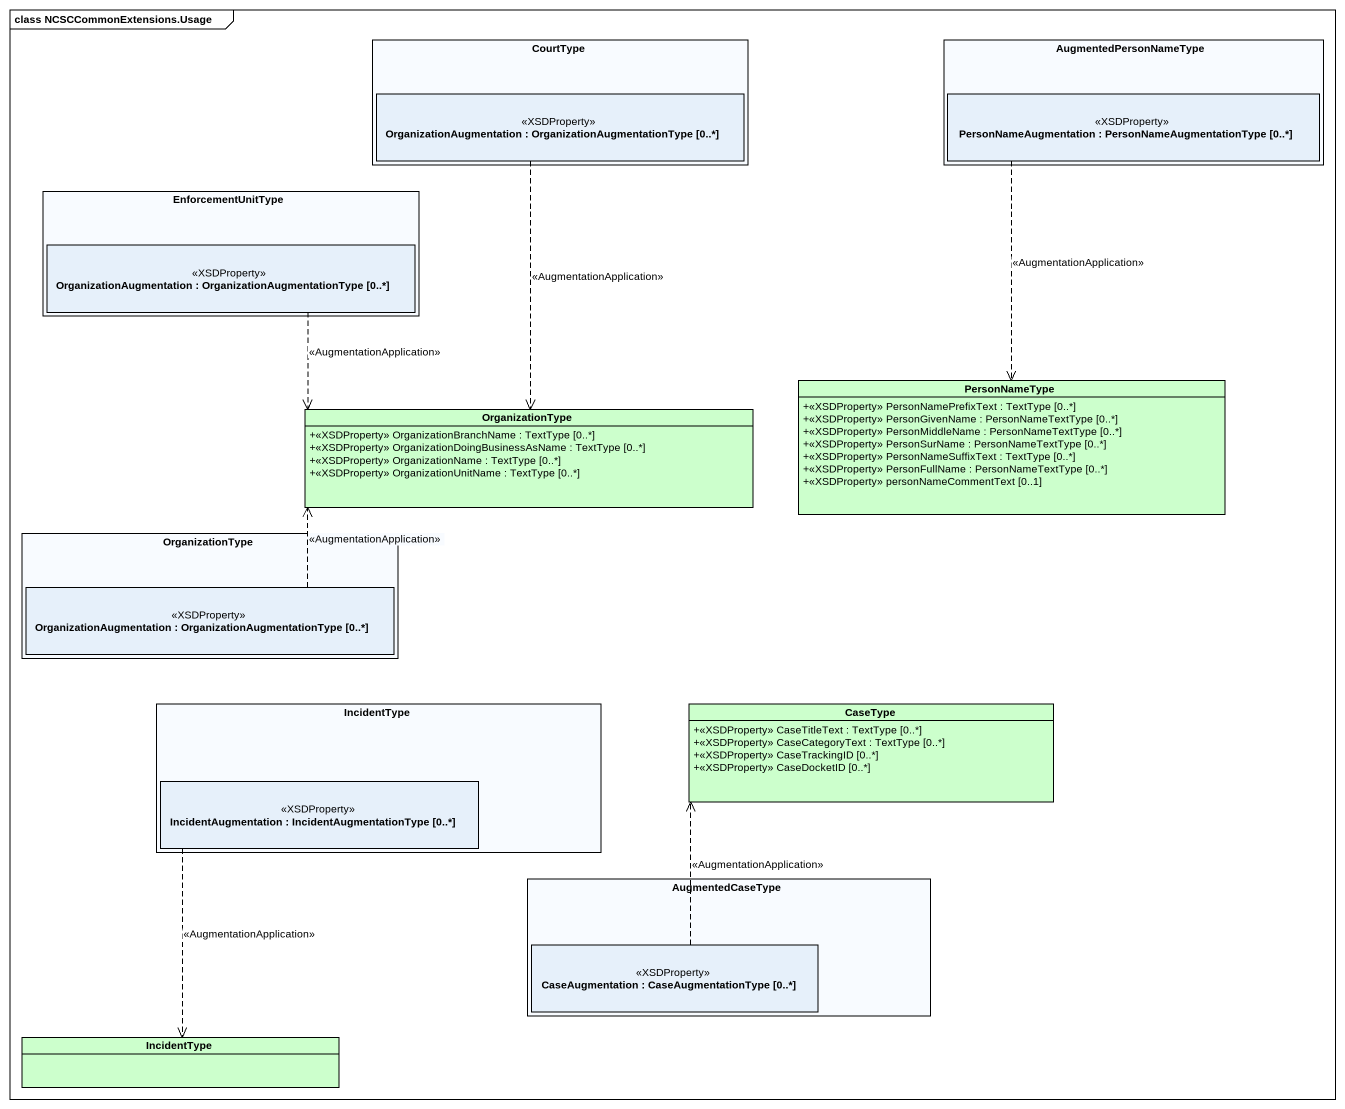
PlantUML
@startuml
mainframe class NCSCCommonExtensions.Usage
allowmixing
hide circle
hide empty members
skinparam classAttributeIconSize 0
rectangle CourtType {
  rectangle "OrganizationAugmentation : OrganizationAugmentationType [0..*]" as OrganizationAugmentation <<XSDProperty>>
}
rectangle AugmentedPersonNameType {
  rectangle "PersonNameAugmentation : PersonNameAugmentationType [0..*]" as PersonNameAugmentation <<XSDProperty>>
}
rectangle EnforcementUnitType {
  rectangle "OrganizationAugmentation : OrganizationAugmentationType [0..*]" as OrganizationAugmentation_2 <<XSDProperty>>
}
class OrganizationType #CCFFCC {
  +<<XSDProperty>> OrganizationBranchName : TextType [0..*]
  +<<XSDProperty>> OrganizationDoingBusinessAsName : TextType [0..*]
  +<<XSDProperty>> OrganizationName : TextType [0..*]
  +<<XSDProperty>> OrganizationUnitName : TextType [0..*]
}
class PersonNameType #CCFFCC {
  +<<XSDProperty>> PersonNamePrefixText : TextType [0..*]
  +<<XSDProperty>> PersonGivenName : PersonNameTextType [0..*]
  +<<XSDProperty>> PersonMiddleName : PersonNameTextType [0..*]
  +<<XSDProperty>> PersonSurName : PersonNameTextType [0..*]
  +<<XSDProperty>> PersonNameSuffixText : TextType [0..*]
  +<<XSDProperty>> PersonFullName : PersonNameTextType [0..*]
  +<<XSDProperty>> personNameCommentText [0..1]
}
rectangle "OrganizationType" as OrganizationType_2 {
  rectangle "OrganizationAugmentation : OrganizationAugmentationType [0..*]" as OrganizationAugmentation_3 <<XSDProperty>>
}
rectangle IncidentType {
  rectangle "IncidentAugmentation : IncidentAugmentationType [0..*]" as IncidentAugmentation <<XSDProperty>>
}
class CaseType #CCFFCC {
  +<<XSDProperty>> CaseTitleText : TextType [0..*]
  +<<XSDProperty>> CaseCategoryText : TextType [0..*]
  +<<XSDProperty>> CaseTrackingID [0..*]
  +<<XSDProperty>> CaseDocketID [0..*]
}
rectangle AugmentedCaseType {
  rectangle "CaseAugmentation : CaseAugmentationType [0..*]" as CaseAugmentation <<XSDProperty>>
}
class "IncidentType" as IncidentType_2 #CCFFCC
OrganizationAugmentation ..> OrganizationType : <<AugmentationApplication>>
PersonNameAugmentation ..> PersonNameType : <<AugmentationApplication>>
OrganizationAugmentation_2 ..> OrganizationType : <<AugmentationApplication>>
OrganizationAugmentation_3 .right.> OrganizationType : <<AugmentationApplication>>
IncidentAugmentation ..> IncidentType_2 : <<AugmentationApplication>>
CaseAugmentation .up.> CaseType : <<AugmentationApplication>>
@enduml
